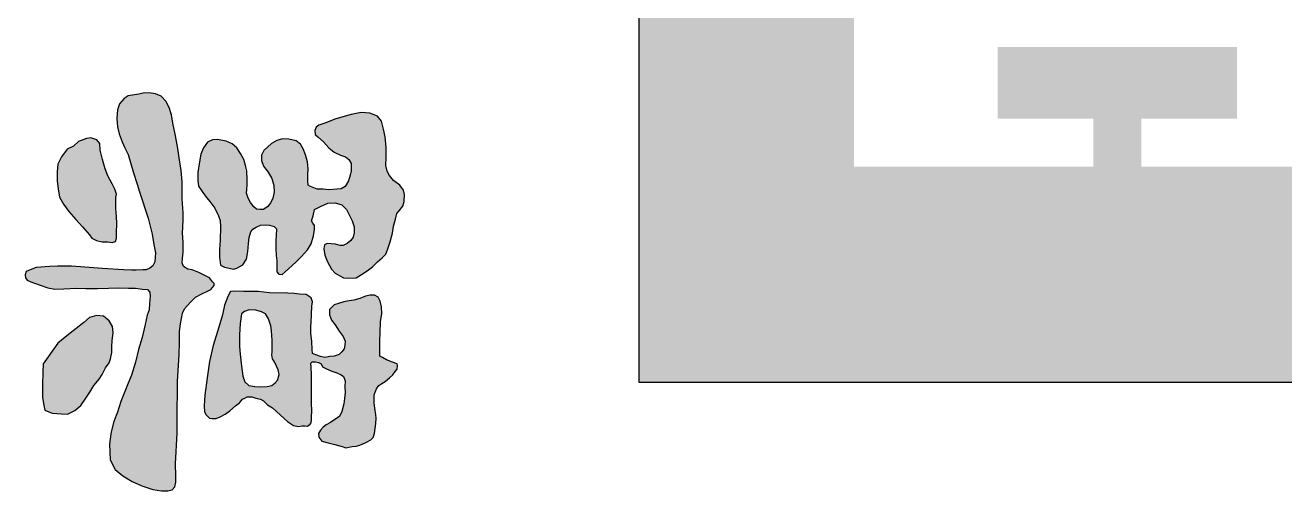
# Model space of a CAD drawing. Extents: x 196430 to 818205, y 904526 to 1974626.
# Drawn here: x 696947 to 698144, y 1837348 to 1837790 of the extents above; entities that cross this region are included whole.
import ezdxf

# ---------------------------------------------------------------- set-up
doc = ezdxf.new("R2010")
doc.units = 0
doc.header["$LTSCALE"] = 1000
doc.header["$MEASUREMENT"] = 0
doc.layers.add('FRAME', color=7, linetype='Continuous')

# ---------------------------------------------------------------- blocks, each defined once
blk = doc.blocks.new('A0')
h = blk.add_hatch(color=256)
h.paths.add_polyline_path([(439903, 457729), (439903, 459229), (438403, 459229), (438403, 457729)])
h.paths.add_polyline_path([(439562.1, 458138.1), (439562.1, 458297.2), (439107.5, 458297.2), (439107.5, 458138.1), (438971.2, 458138.1), (438971.2, 458297.2), (438743.9, 458297.2), (438743.9, 458138.1), (438607.5, 458138.1), (438607.5, 458342.6), (439698.5, 458342.6), (439698.5, 458138.1)], flags=16)
h.paths.add_polyline_path([(439107.5, 457933.5), (438880.3, 457933.5), (438880.3, 457979), (438971.2, 457979), (438971.2, 458047.2), (438743.9, 458047.2), (438743.9, 457979), (438834.8, 457979), (438834.8, 457933.5), (438607.5, 457933.5), (438607.5, 458092.6), (439107.5, 458092.6)], flags=16)
h.paths.add_polyline_path([(439312.1, 458388.1), (439312.1, 458433.5), (439562.1, 458433.5), (439562.1, 458524.5), (438743.9, 458524.5), (438743.9, 458433.5), (439107.5, 458433.5), (439107.5, 458388.1), (438607.5, 458388.1), (438607.5, 458569.9), (439698.5, 458569.9), (439698.5, 458388.1)], flags=16)
h.paths.add_polyline_path([(439312.1, 458615.4), (439312.1, 458660.8), (439562.1, 458660.8), (439562.1, 458774.5), (439107.5, 458774.5), (439107.5, 458615.4), (438607.5, 458615.4), (438607.5, 458819.9), (438834.8, 458819.9), (438834.8, 458774.5), (438743.9, 458774.5), (438743.9, 458660.8), (438971.2, 458660.8), (438971.2, 458819.9), (439698.5, 458819.9), (439698.5, 458615.4)], flags=16)
h.paths.add_polyline_path([(439107.5, 458865.4), (438880.3, 458865.4), (438880.3, 458910.8), (438971.2, 458910.8), (438971.2, 458979), (438743.9, 458979), (438743.9, 458910.8), (438834.8, 458910.8), (438834.8, 458865.4), (438607.5, 458865.4), (438607.5, 459024.5), (439107.5, 459024.5)], flags=16)
at = {"layer": 'FRAME'}
h = blk.add_hatch(color=256, dxfattribs=at)
h.paths.add_polyline_path([(438149.9, 457838.3), (438154.8, 457843), (438159, 457846.9), (438162.6, 457850.4), (438164.6, 457855.4), (438166.7, 457862.3), (438168.8, 457870.5), (438169.8, 457876.9), (438171.7, 457883.6), (438173.1, 457889.2), (438175.2, 457891.5), (438178.7, 457895.9), (438180, 457900.5), (438180.3, 457907.1), (438179.4, 457911.2), (438175.8, 457916.1), (438169.9, 457920.3), (438165.9, 457925.1), (438163.8, 457929.1), (438162.6, 457934.5), (438163, 457942.1), (438163, 457951.6), (438161.9, 457961.8), (438160.4, 457969.1), (438158.4, 457976.7), (438154.6, 457981.6), (438147.5, 457984.3), (438139.1, 457985), (438129.5, 457983.2), (438115, 457978.9), (438104.7, 457974.9), (438099, 457972.8), (438096.4, 457971), (438095, 457967.8), (438095.5, 457964.1), (438097.9, 457961.7), (438103.2, 457957), (438108.4, 457951.5), (438113.5, 457947.4), (438119.6, 457944.4), (438124.1, 457942.9), (438127.5, 457940.2), (438129.5, 457936.6), (438129.5, 457932.9), (438129.7, 457929.6), (438128.7, 457925.5), (438127.1, 457920), (438123.9, 457914.7), (438120.2, 457912.5), (438115.9, 457912.1), (438108, 457911.4), (438102.9, 457912.2), (438097.3, 457912.2), (438090.9, 457914.7), (438088.7, 457916.1), (438088.6, 457920.2), (438088.6, 457926.4), (438088.7, 457931), (438088.3, 457938.2), (438086.3, 457944.9), (438083.9, 457950.4), (438081.4, 457954.8), (438077.4, 457958.2), (438070.3, 457959.7), (438064.4, 457959.8), (438059, 457958.3), (438054.1, 457955.5), (438046.8, 457948.9), (438044.6, 457944.5), (438044.6, 457939.3), (438046.3, 457933.9), (438050.7, 457928.2), (438054.4, 457922.4), (438056.1, 457915.7), (438056.4, 457909.5), (438055.1, 457903.2), (438053.1, 457899.3), (438050.5, 457895.6), (438046.2, 457893), (438042.9, 457892.7), (438039.6, 457893.2), (438037.1, 457895.5), (438033.9, 457899.6), (438031.8, 457903.7), (438030.2, 457908.3), (438030.4, 457911.8), (438030.7, 457916.3), (438030.8, 457920.9), (438030.4, 457929.6), (438029.1, 457934.5), (438027.6, 457940.3), (438024.6, 457945.9), (438021.1, 457951.3), (438016.5, 457955.3), (438010.9, 457957.7), (438002.8, 457959.4), (437997.8, 457959), (437993.1, 457956.9), (437989.4, 457951.5), (437986.9, 457945.4), (437985.5, 457938), (437984.1, 457928), (437984.1, 457920.4), (437984.7, 457915), (437990.8, 457905.7), (437995.3, 457900.4), (438000.1, 457894), (438003.6, 457886.9), (438005.2, 457882.5), (438005.6, 457876.4), (438005.3, 457863.7), (438004.6, 457854.8), (438004.6, 457847.7), (438005.5, 457840.1), (438009.2, 457838), (438013.6, 457837.2), (438017.8, 457836.3), (438020.9, 457837.2), (438026.6, 457840.4), (438030.1, 457845.6), (438031.4, 457853.1), (438032, 457860.6), (438032.7, 457866.3), (438034.2, 457871.6), (438036.3, 457874.3), (438039.3, 457876), (438043.6, 457877.9), (438047.9, 457878.3), (438052.1, 457878), (438056.6, 457876.8), (438058.6, 457874.4), (438058.5, 457868.2), (438058.2, 457863.7), (438058.2, 457856.2), (438058.5, 457849.2), (438058.9, 457844.2), (438058.9, 457837.5), (438059.1, 457833.6), (438060.9, 457831.5), (438064.1, 457831.1), (438066.9, 457833.7), (438077, 457842.8), (438082.5, 457848.2), (438088, 457854.5), (438091.5, 457860.1), (438094, 457867.8), (438094.8, 457873.8), (438094.9, 457877.5), (438093.1, 457879.9), (438092, 457882.2), (438093.6, 457886.8), (438094.9, 457893), (438100.4, 457895.6), (438107.4, 457898.9), (438114.5, 457899.2), (438120.7, 457897.2), (438125.3, 457892.8), (438128.2, 457887.3), (438130.7, 457882.1), (438132.4, 457876.4), (438132.4, 457870.7), (438131.5, 457866.5), (438129.4, 457863.3), (438125.8, 457860.5), (438122, 457858.6), (438119.2, 457858.7), (438114.6, 457859.8), (438110.5, 457860.3), (438106.7, 457860.5), (438104.4, 457859.4), (438103.7, 457855.6), (438104.5, 457849.4), (438107, 457843.3), (438111, 457836.2), (438114.5, 457832.4), (438122.2, 457828.1), (438127.3, 457827.6), (438134.5, 457828), (438139.6, 457831.2), (438144.7, 457834.6)])
h.paths.add_polyline_path([(438148.4, 457674.1), (438150.6, 457676.2), (438151.8, 457680.1), (438152.5, 457685), (438153, 457689.6), (438153.3, 457694.5), (438153.1, 457698.3), (438152.3, 457702.1), (438151.5, 457708.9), (438151.4, 457712.9), (438151.5, 457716.7), (438152.5, 457719.4), (438153.8, 457722.6), (438156, 457725.6), (438158.8, 457727.5), (438162, 457729.6), (438165.9, 457733), (438169.3, 457736), (438171.4, 457738.9), (438173.4, 457741.3), (438173.7, 457744.3), (438173.2, 457746.4), (438168.8, 457747.8), (438163.2, 457750.2), (438159.4, 457752.4), (438157, 457753.5), (438156.8, 457756.4), (438156.8, 457762), (438156.8, 457768.4), (438157.1, 457775.8), (438157.5, 457786.3), (438158.7, 457794.1), (438158.6, 457800.4), (438157.1, 457805.9), (438155.4, 457809.5), (438151.7, 457811.4), (438147.6, 457811.4), (438143.3, 457810.6), (438137.9, 457808.2), (438132.3, 457806.8), (438127.7, 457806), (438122.8, 457805.2), (438117.7, 457803.7), (438113.6, 457802.2), (438109.1, 457797.9), (438108.9, 457792.8), (438111, 457787.8), (438114.3, 457783.4), (438118.3, 457777.2), (438122, 457772.2), (438123.9, 457767.7), (438123.7, 457763.9), (438122.9, 457760.5), (438120.8, 457757.7), (438118.1, 457755), (438113.4, 457753.7), (438109.4, 457753.2), (438104.6, 457752.4), (438100.5, 457753.4), (438096, 457754.7), (438092.8, 457756.2), (438092.7, 457759.9), (438092.2, 457767.4), (438091.4, 457775.5), (438091.4, 457782.1), (438091.5, 457785.6), (438092, 457793.2), (438092.3, 457801), (438092.8, 457805.2), (438091.5, 457809.1), (438086.9, 457812.2), (438080.7, 457812.6), (438075.6, 457813.1), (438069.4, 457813.3), (438052.2, 457813.6), (438041.2, 457814.9), (438027.3, 457814.9), (438019, 457815.2), (438015.1, 457814.9), (438012.5, 457810.1), (438009.3, 457802), (438007.3, 457792.7), (438003.8, 457781.1), (437998.6, 457763.6), (437995.1, 457748.6), (437992.7, 457732.9), (437990.5, 457716.6), (437990, 457706.4), (437990.3, 457700.8), (437991.9, 457697.9), (437995, 457694.6), (437997.5, 457694.3), (438001.5, 457694.3), (438005.3, 457696), (438009.8, 457698.4), (438014.4, 457701.8), (438019.6, 457706.4), (438023.6, 457709.2), (438026.5, 457712.7), (438028.5, 457713.7), (438030.9, 457715), (438035.2, 457714.8), (438039.2, 457713.7), (438043.6, 457712.7), (438046.2, 457711), (438050.1, 457707.5), (438055, 457704.6), (438062.5, 457697.4), (438069.1, 457691.4), (438074.9, 457687.7), (438079.6, 457686.9), (438083, 457687.5), (438085.7, 457687.4), (438088, 457687.2), (438089.3, 457687.9), (438090.8, 457688.9), (438091.6, 457690.4), (438091.8, 457693.2), (438091.9, 457697), (438092.2, 457700.3), (438092.1, 457710.4), (438091.8, 457718.2), (438092, 457725.2), (438092, 457736.3), (438091.7, 457742.7), (438091.3, 457746.9), (438092.7, 457748.3), (438095.6, 457748.3), (438098.7, 457747.7), (438101, 457746.3), (438102.3, 457743.5), (438106.1, 457741.7), (438111.2, 457739.2), (438116, 457737.8), (438120.1, 457735.8), (438122.4, 457734.4), (438123.8, 457730.1), (438123.7, 457724.4), (438123.9, 457719.1), (438123.4, 457713.3), (438122.8, 457708.4), (438120.9, 457701.1), (438118.5, 457696.3), (438114, 457693.5), (438109.9, 457690.7), (438105.9, 457688.4), (438102.9, 457686.1), (438100.6, 457683.3), (438098.7, 457680.2), (438098.9, 457676.5), (438101.9, 457672.8), (438107.9, 457671.3), (438114, 457669.6), (438121.2, 457667.7), (438124.5, 457666.6), (438130.7, 457667.9), (438134.3, 457668.2), (438137.9, 457668.9), (438143.5, 457671.7)])
h.paths.add_polyline_path([(438060.3, 457740.5), (438061.1, 457736.1), (438060.5, 457734.1), (438059.9, 457731.1), (438057.5, 457728.3), (438054.4, 457725.6), (438049.9, 457724.7), (438043.5, 457724.5), (438038.2, 457724.9), (438032.3, 457725.8), (438028.5, 457729.2), (438026.6, 457734.5), (438025.4, 457744.2), (438024.1, 457755.6), (438023.5, 457762.8), (438023.5, 457773.7), (438024.1, 457784.7), (438025.4, 457793.7), (438028.2, 457795.9), (438032.7, 457797.5), (438039, 457797.3), (438044.6, 457795.7), (438048.2, 457793.9), (438051, 457789), (438053.3, 457782.3), (438053.9, 457777.5), (438054.6, 457768.7), (438054.6, 457761.7), (438054.7, 457757.5), (438054.4, 457754.7), (438055, 457750.9), (438056.9, 457748.3), (438058.8, 457744.2)], flags=16)
h.paths.add_polyline_path([(437955.4, 457625.7), (437959.7, 457626.7), (437962, 457629.4), (437963, 457633.9), (437963.2, 457639.5), (437962.8, 457651.2), (437964.2, 457680.6), (437964.2, 457702.2), (437964.8, 457720.1), (437964.8, 457729.6), (437966.2, 457755.2), (437966.4, 457766.7), (437966.7, 457777), (437967.5, 457784.2), (437969.5, 457794.5), (437971.2, 457798.6), (437973.9, 457801.5), (437977.3, 457805.3), (437981.7, 457809.5), (437987.9, 457812.7), (437993, 457815.2), (437996.3, 457816.9), (437999.4, 457820.7), (437999.5, 457822.6), (437998, 457824.2), (437994.9, 457828), (437991.4, 457829.8), (437985, 457833.1), (437978.6, 457835.5), (437974.6, 457836.3), (437970.5, 457838.6), (437969.1, 457842.2), (437969.3, 457846.6), (437969.9, 457852.2), (437970.1, 457861.7), (437969.5, 457870.3), (437970.1, 457882.7), (437970, 457889.6), (437969, 457902.9), (437969.1, 457913), (437969.1, 457919.1), (437968, 457929.8), (437966.1, 457941.9), (437965.1, 457950.9), (437963.6, 457957.6), (437962.5, 457964.3), (437960.2, 457974.8), (437958.8, 457982.6), (437956.7, 457989.6), (437953.5, 457995.6), (437949.1, 458000.4), (437943.9, 458002.6), (437937.7, 458003.5), (437931.9, 458003.4), (437928, 458002.5), (437917.8, 458000.9), (437913.9, 457998.3), (437909.4, 457993.1), (437907.7, 457987.6), (437907, 457979.4), (437907.5, 457971.2), (437909.2, 457964.8), (437912.2, 457957), (437914.6, 457951.4), (437917.7, 457945.2), (437923, 457927.8), (437926.2, 457916.9), (437928.7, 457909.5), (437936.7, 457884.5), (437940.7, 457869.4), (437942.3, 457859.7), (437943.7, 457851.7), (437943.5, 457847.2), (437943, 457843), (437941.1, 457839.2), (437938.5, 457837.1), (437935, 457835.4), (437931.7, 457835.4), (437925.3, 457835.1), (437921.2, 457835.1), (437913.5, 457835.4), (437893.4, 457836.8), (437864, 457839.1), (437850.6, 457839.1), (437843.4, 457838.7), (437830.5, 457837.7), (437824.6, 457835.6), (437820.9, 457834.1), (437820, 457830.9), (437820.2, 457828), (437821.9, 457825.7), (437825.4, 457824.3), (437834.2, 457821), (437841.4, 457818.5), (437848, 457817.3), (437856.7, 457817.5), (437868.4, 457818.1), (437877.5, 457817.9), (437888.7, 457817.7), (437899.2, 457818.3), (437908.9, 457818.5), (437918.2, 457818.3), (437924.8, 457818.3), (437931.4, 457817.1), (437936.1, 457816.9), (437938.4, 457814.4), (437938.6, 457810.1), (437937.9, 457803.9), (437937.7, 457797.5), (437935.9, 457792.6), (437934, 457783.7), (437931.1, 457771.2), (437927.6, 457759.9), (437924.8, 457748), (437920.8, 457735.4), (437917.1, 457726.4), (437910.8, 457710.6), (437907.7, 457700.3), (437904.2, 457691.5), (437901.7, 457681.6), (437900.2, 457670.3), (437900.3, 457662.5), (437900.7, 457655.2), (437905.4, 457646.1), (437912.6, 457639.9), (437921.7, 457634.5), (437930.9, 457630.4), (437941.2, 457626.9), (437949.3, 457625.7)])
h.paths.add_polyline_path([(437881.1, 457868.8), (437883.3, 457865.6), (437887.8, 457863.3), (437893, 457862.3), (437898.1, 457862), (437902.7, 457861.6), (437905.6, 457862.5), (437906.8, 457865.6), (437906.8, 457870.7), (437907, 457879.4), (437906.7, 457886.2), (437906, 457893.8), (437906, 457899.3), (437906.1, 457904.2), (437906.7, 457907.4), (437905.1, 457912.2), (437902.6, 457917.1), (437898.5, 457924.9), (437895.9, 457931.4), (437893.4, 457940.3), (437891.2, 457949.1), (437890.8, 457955.6), (437888.1, 457959), (437882.3, 457961), (437878.1, 457960.4), (437870.6, 457957.3), (437865.8, 457952.9), (437859.9, 457950), (437854.5, 457942.8), (437851.1, 457935.9), (437850.4, 457928.7), (437850.4, 457919.9), (437851.2, 457912.4), (437852.4, 457904.7), (437856.2, 457897.9), (437861.4, 457890.9), (437868.1, 457883.2), (437874.3, 457876.4)], flags=17)
h.paths.add_polyline_path([(437872.9, 457706.8), (437867.2, 457702), (437860.2, 457698.5), (437854.6, 457698.8), (437845.7, 457699.3), (437838.5, 457702.3), (437837.6, 457706.8), (437836.3, 457714.6), (437836.3, 457726.2), (437836.6, 457738.3), (437837.1, 457746.4), (437841.9, 457752.9), (437851.1, 457765.8), (437861, 457774.2), (437875.6, 457785.7), (437881.2, 457790.3), (437887.7, 457792.2), (437894.4, 457791.4), (437899.8, 457787.1), (437903, 457781.7), (437903.6, 457776), (437902.7, 457768.2), (437902.2, 457762.8), (437902.2, 457757.2), (437900.9, 457751), (437899.8, 457747.2), (437896.3, 457742.4), (437893.1, 457736.2), (437890.1, 457731.6), (437885.3, 457725.7), (437881.5, 457719.5), (437876.9, 457712.8)], flags=17)
blk.add_lwpolyline([(438403, 459229), (438403, 457729), (439903, 457729), (439903, 459229)], close=True)
for points in [[(437999.4, 457820.7), (437999.5, 457822.6), (437998, 457824.2), (437994.9, 457828), (437991.4, 457829.8), (437985, 457833.1), (437978.6, 457835.5), (437974.6, 457836.3), (437970.5, 457838.6), (437969.1, 457842.2), (437969.3, 457846.6), (437969.9, 457852.2), (437970.1, 457861.7), (437969.5, 457870.3), (437970.1, 457882.7), (437970, 457889.6), (437969, 457902.9), (437969.1, 457913), (437969.1, 457919.1), (437968, 457929.8), (437966.1, 457941.9), (437965.1, 457950.9), (437963.6, 457957.6), (437962.5, 457964.3), (437960.2, 457974.8), (437958.8, 457982.6), (437956.7, 457989.6), (437953.5, 457995.6), (437949.1, 458000.4), (437943.9, 458002.6), (437937.7, 458003.5), (437931.9, 458003.4), (437928, 458002.5), (437917.8, 458000.9), (437913.9, 457998.3), (437909.4, 457993.1), (437907.7, 457987.6), (437907, 457979.4), (437907.5, 457971.2), (437909.2, 457964.8), (437912.2, 457957), (437914.6, 457951.4), (437917.7, 457945.2), (437923, 457927.8), (437926.2, 457916.9), (437928.7, 457909.5), (437936.7, 457884.5), (437940.7, 457869.4), (437942.3, 457859.7), (437943.7, 457851.7), (437943.5, 457847.2), (437943, 457843), (437941.1, 457839.2), (437938.5, 457837.1), (437935, 457835.4), (437931.7, 457835.4), (437925.3, 457835.1), (437921.2, 457835.1), (437913.5, 457835.4), (437893.4, 457836.8), (437864, 457839.1), (437850.6, 457839.1), (437843.4, 457838.7), (437830.5, 457837.7), (437824.6, 457835.6), (437820.9, 457834.1), (437820, 457830.9), (437820.2, 457828), (437821.9, 457825.7), (437825.4, 457824.3), (437834.2, 457821), (437841.4, 457818.5), (437848, 457817.3), (437856.7, 457817.5), (437868.4, 457818.1), (437877.5, 457817.9), (437888.7, 457817.7), (437899.2, 457818.3), (437908.9, 457818.5), (437918.2, 457818.3), (437924.8, 457818.3), (437931.4, 457817.1), (437936.1, 457816.9), (437938.4, 457814.4), (437938.6, 457810.1), (437937.9, 457803.9), (437937.7, 457797.5), (437935.9, 457792.6), (437934, 457783.7), (437931.1, 457771.2), (437927.6, 457759.9), (437924.8, 457748), (437920.8, 457735.4), (437917.1, 457726.4), (437910.8, 457710.6), (437907.7, 457700.3), (437904.2, 457691.5), (437901.7, 457681.6), (437900.2, 457670.3), (437900.3, 457662.5), (437900.7, 457655.2), (437905.4, 457646.1), (437912.6, 457639.9), (437921.7, 457634.5), (437930.9, 457630.4), (437941.2, 457626.9), (437949.3, 457625.7), (437955.4, 457625.7), (437959.7, 457626.7), (437962, 457629.4), (437963, 457633.9), (437963.2, 457639.5), (437962.8, 457651.2), (437964.2, 457680.6), (437964.2, 457702.2), (437964.8, 457720.1), (437964.8, 457729.6), (437966.2, 457755.2), (437966.4, 457766.7), (437966.7, 457777), (437967.5, 457784.2), (437969.5, 457794.5), (437971.2, 457798.6), (437973.9, 457801.5), (437977.3, 457805.3), (437981.7, 457809.5), (437987.9, 457812.7), (437993, 457815.2), (437996.3, 457816.9), (437999.4, 457820.7)], [(438175.2, 457891.5), (438178.7, 457895.9), (438180, 457900.5), (438180.3, 457907.1), (438179.4, 457911.2), (438175.8, 457916.1), (438169.9, 457920.3), (438165.9, 457925.1), (438163.8, 457929.1), (438162.6, 457934.5), (438163, 457942.1), (438163, 457951.6), (438161.9, 457961.8), (438160.4, 457969.1), (438158.4, 457976.7), (438154.6, 457981.6), (438147.5, 457984.3), (438139.1, 457985), (438129.5, 457983.2), (438115, 457978.9), (438104.7, 457974.9), (438099, 457972.8), (438096.4, 457971), (438095, 457967.8), (438095.5, 457964.1), (438097.9, 457961.7), (438103.2, 457957), (438108.4, 457951.5), (438113.5, 457947.4), (438119.6, 457944.4), (438124.1, 457942.9), (438127.5, 457940.2), (438129.5, 457936.6), (438129.5, 457932.9), (438129.7, 457929.6), (438128.7, 457925.5), (438127.1, 457920), (438123.9, 457914.7), (438120.2, 457912.5), (438115.9, 457912.1), (438108, 457911.4), (438102.9, 457912.2), (438097.3, 457912.2), (438090.9, 457914.7), (438088.7, 457916.1), (438088.6, 457920.2), (438088.6, 457926.4), (438088.7, 457931), (438088.3, 457938.2), (438086.3, 457944.9), (438083.9, 457950.4), (438081.4, 457954.8), (438077.4, 457958.2), (438070.3, 457959.7), (438064.4, 457959.8), (438059, 457958.3), (438054.1, 457955.5), (438046.8, 457948.9), (438044.6, 457944.5), (438044.6, 457939.3), (438046.3, 457933.9), (438050.7, 457928.2), (438054.4, 457922.4), (438056.1, 457915.7), (438056.4, 457909.5), (438055.1, 457903.2), (438053.1, 457899.3), (438050.5, 457895.6), (438046.2, 457893), (438042.9, 457892.7), (438039.6, 457893.2), (438037.1, 457895.5), (438033.9, 457899.6), (438031.8, 457903.7), (438030.2, 457908.3), (438030.4, 457911.8), (438030.7, 457916.3), (438030.8, 457920.9), (438030.4, 457929.6), (438029.1, 457934.5), (438027.6, 457940.3), (438024.6, 457945.9), (438021.1, 457951.3), (438016.5, 457955.3), (438010.9, 457957.7), (438002.8, 457959.4), (437997.8, 457959), (437993.1, 457956.9), (437989.4, 457951.5), (437986.9, 457945.4), (437985.5, 457938), (437984.1, 457928), (437984.1, 457920.4), (437984.7, 457915), (437990.8, 457905.7), (437995.3, 457900.4), (438000.1, 457894), (438003.6, 457886.9), (438005.2, 457882.5), (438005.6, 457876.4), (438005.3, 457863.7), (438004.6, 457854.8), (438004.6, 457847.7), (438005.5, 457840.1), (438009.2, 457838), (438013.6, 457837.2), (438017.8, 457836.3), (438020.9, 457837.2), (438026.6, 457840.4), (438030.1, 457845.6), (438031.4, 457853.1), (438032, 457860.6), (438032.7, 457866.3), (438034.2, 457871.6), (438036.3, 457874.3), (438039.3, 457876), (438043.6, 457877.9), (438047.9, 457878.3), (438052.1, 457878), (438056.6, 457876.8), (438058.6, 457874.4), (438058.5, 457868.2), (438058.2, 457863.7), (438058.2, 457856.2), (438058.5, 457849.2), (438058.9, 457844.2), (438058.9, 457837.5), (438059.1, 457833.6), (438060.9, 457831.5), (438064.1, 457831.1), (438066.9, 457833.7), (438077, 457842.8), (438082.5, 457848.2), (438088, 457854.5), (438091.5, 457860.1), (438094, 457867.8), (438094.8, 457873.8), (438094.9, 457877.5), (438093.1, 457879.9), (438092, 457882.2), (438093.6, 457886.8), (438094.9, 457893), (438100.4, 457895.6), (438107.4, 457898.9), (438114.5, 457899.2), (438120.7, 457897.2), (438125.3, 457892.8), (438128.2, 457887.3), (438130.7, 457882.1), (438132.4, 457876.4), (438132.4, 457870.7), (438131.5, 457866.5), (438129.4, 457863.3), (438125.8, 457860.5), (438122, 457858.6), (438119.2, 457858.7), (438114.6, 457859.8), (438110.5, 457860.3), (438106.7, 457860.5), (438104.4, 457859.4), (438103.7, 457855.6), (438104.5, 457849.4), (438107, 457843.3), (438111, 457836.2), (438114.5, 457832.4), (438122.2, 457828.1), (438127.3, 457827.6), (438134.5, 457828), (438139.6, 457831.2), (438144.7, 457834.6), (438149.9, 457838.3), (438154.8, 457843), (438159, 457846.9), (438162.6, 457850.4), (438164.6, 457855.4), (438166.7, 457862.3), (438168.8, 457870.5), (438169.8, 457876.9), (438171.7, 457883.6), (438173.1, 457889.2), (438175.2, 457891.5)], [(437905.6, 457862.5), (437906.8, 457865.6), (437906.8, 457870.7), (437907, 457879.4), (437906.7, 457886.2), (437906, 457893.8), (437906, 457899.3), (437906.1, 457904.2), (437906.7, 457907.4), (437905.1, 457912.2), (437902.6, 457917.1), (437898.5, 457924.9), (437895.9, 457931.4), (437893.4, 457940.3), (437891.2, 457949.1), (437890.8, 457955.6), (437888.1, 457959), (437882.3, 457961), (437878.1, 457960.4), (437870.6, 457957.3), (437865.8, 457952.9), (437859.9, 457950), (437854.5, 457942.8), (437851.1, 457935.9), (437850.4, 457928.7), (437850.4, 457919.9), (437851.2, 457912.4), (437852.4, 457904.7), (437856.2, 457897.9), (437861.4, 457890.9), (437868.1, 457883.2), (437874.3, 457876.4), (437881.1, 457868.8), (437883.3, 457865.6), (437887.8, 457863.3), (437893, 457862.3), (437898.1, 457862), (437902.7, 457861.6), (437905.6, 457862.5)], [(438173.4, 457741.3), (438173.7, 457744.3), (438173.2, 457746.4), (438168.8, 457747.8), (438163.2, 457750.2), (438159.4, 457752.4), (438157, 457753.5), (438156.8, 457756.4), (438156.8, 457762), (438156.8, 457768.4), (438157.1, 457775.8), (438157.5, 457786.3), (438158.7, 457794.1), (438158.6, 457800.4), (438157.1, 457805.9), (438155.4, 457809.5), (438151.7, 457811.4), (438147.6, 457811.4), (438143.3, 457810.6), (438137.9, 457808.2), (438132.3, 457806.8), (438127.7, 457806), (438122.8, 457805.2), (438117.7, 457803.7), (438113.6, 457802.2), (438109.1, 457797.9), (438108.9, 457792.8), (438111, 457787.8), (438114.3, 457783.4), (438118.3, 457777.2), (438122, 457772.2), (438123.9, 457767.7), (438123.7, 457763.9), (438122.9, 457760.5), (438120.8, 457757.7), (438118.1, 457755), (438113.4, 457753.7), (438109.4, 457753.2), (438104.6, 457752.4), (438100.5, 457753.4), (438096, 457754.7), (438092.8, 457756.2), (438092.7, 457759.9), (438092.2, 457767.4), (438091.4, 457775.5), (438091.4, 457782.1), (438091.5, 457785.6), (438092, 457793.2), (438092.3, 457801), (438092.8, 457805.2), (438091.5, 457809.1), (438086.9, 457812.2), (438080.7, 457812.6), (438075.6, 457813.1), (438069.4, 457813.3), (438052.2, 457813.6), (438041.2, 457814.9), (438027.3, 457814.9), (438019, 457815.2), (438015.1, 457814.9), (438012.5, 457810.1), (438009.3, 457802), (438007.3, 457792.7), (438003.8, 457781.1), (437998.6, 457763.6), (437995.1, 457748.6), (437992.7, 457732.9), (437990.5, 457716.6), (437990, 457706.4), (437990.3, 457700.8), (437991.9, 457697.9), (437995, 457694.6), (437997.5, 457694.3), (438001.5, 457694.3), (438005.3, 457696), (438009.8, 457698.4), (438014.4, 457701.8), (438019.6, 457706.4), (438023.6, 457709.2), (438026.5, 457712.7), (438028.5, 457713.7), (438030.9, 457715), (438035.2, 457714.8), (438039.2, 457713.7), (438043.6, 457712.7), (438046.2, 457711), (438050.1, 457707.5), (438055, 457704.6), (438062.5, 457697.4), (438069.1, 457691.4), (438074.9, 457687.7), (438079.6, 457686.9), (438083, 457687.5), (438085.7, 457687.4), (438088, 457687.2), (438089.3, 457687.9), (438090.8, 457688.9), (438091.6, 457690.4), (438091.8, 457693.2), (438091.9, 457697), (438092.2, 457700.3), (438092.1, 457710.4), (438091.8, 457718.2), (438092, 457725.2), (438092, 457736.3), (438091.7, 457742.7), (438091.3, 457746.9), (438092.7, 457748.3), (438095.6, 457748.3), (438098.7, 457747.7), (438101, 457746.3), (438102.3, 457743.5), (438106.1, 457741.7), (438111.2, 457739.2), (438116, 457737.8), (438120.1, 457735.8), (438122.4, 457734.4), (438123.8, 457730.1), (438123.7, 457724.4), (438123.9, 457719.1), (438123.4, 457713.3), (438122.8, 457708.4), (438120.9, 457701.1), (438118.5, 457696.3), (438114, 457693.5), (438109.9, 457690.7), (438105.9, 457688.4), (438102.9, 457686.1), (438100.6, 457683.3), (438098.7, 457680.2), (438098.9, 457676.5), (438101.9, 457672.8), (438107.9, 457671.3), (438114, 457669.6), (438121.2, 457667.7), (438124.5, 457666.6), (438130.7, 457667.9), (438134.3, 457668.2), (438137.9, 457668.9), (438143.5, 457671.7), (438148.4, 457674.1), (438150.6, 457676.2), (438151.8, 457680.1), (438152.5, 457685), (438153, 457689.6), (438153.3, 457694.5), (438153.1, 457698.3), (438152.3, 457702.1), (438151.5, 457708.9), (438151.4, 457712.9), (438151.5, 457716.7), (438152.5, 457719.4), (438153.8, 457722.6), (438156, 457725.6), (438158.8, 457727.5), (438162, 457729.6), (438165.9, 457733), (438169.3, 457736), (438171.4, 457738.9), (438173.4, 457741.3)], [(437900.9, 457751), (437902.2, 457757.2), (437902.2, 457762.8), (437902.7, 457768.2), (437903.6, 457776), (437903, 457781.7), (437899.8, 457787.1), (437894.4, 457791.4), (437887.7, 457792.2), (437881.2, 457790.3), (437875.6, 457785.7), (437861, 457774.2), (437851.1, 457765.8), (437841.9, 457752.9), (437837.1, 457746.4), (437836.6, 457738.3), (437836.3, 457726.2), (437836.3, 457714.6), (437837.6, 457706.8), (437838.5, 457702.3), (437838.5, 457702.3), (437845.7, 457699.3), (437854.6, 457698.8), (437860.2, 457698.5), (437867.2, 457702), (437872.9, 457706.8), (437876.9, 457712.8), (437881.5, 457719.5), (437885.3, 457725.7), (437890.1, 457731.6), (437893.1, 457736.2), (437896.3, 457742.4), (437899.8, 457747.2), (437900.9, 457751)], [(438061.1, 457736.1), (438060.3, 457740.5), (438058.8, 457744.2), (438056.9, 457748.3), (438055, 457750.9), (438054.4, 457754.7), (438054.7, 457757.5), (438054.6, 457761.7), (438054.6, 457768.7), (438053.9, 457777.5), (438053.3, 457782.3), (438051, 457789), (438048.2, 457793.9), (438044.6, 457795.7), (438039, 457797.3), (438032.7, 457797.5), (438028.2, 457795.9), (438025.4, 457793.7), (438024.1, 457784.7), (438023.5, 457773.7), (438023.5, 457762.8), (438024.1, 457755.6), (438025.4, 457744.2), (438026.6, 457734.5), (438028.5, 457729.2), (438032.3, 457725.8), (438038.2, 457724.9), (438043.5, 457724.5), (438049.9, 457724.7), (438054.4, 457725.6), (438057.5, 457728.3), (438059.9, 457731.1), (438060.5, 457734.1), (438061.1, 457736.1)]]:
    blk.add_lwpolyline(points, dxfattribs=at)

msp = doc.modelspace()

# ---------------------------------------------------------------- block references
at = {"layer": 'FRAME'}
msp.add_blockref('A0', (259127.3, 1379721.8), dxfattribs=at)

doc.saveas('drawing.dxf')
